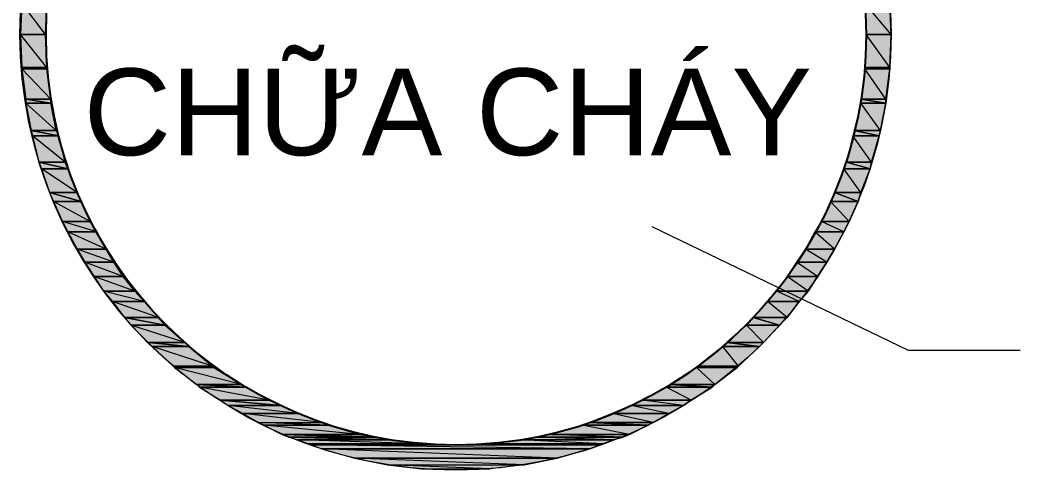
# Model space of a CAD drawing. Header units: millimetres. Extents: x 5117 to 246734, y -48177 to 129208.
# Drawn here: x 211860.8 to 211917.7, y 2471.5 to 2497.1 of the extents above; entities that cross this region are included whole.
import ezdxf

# ---------------------------------------------------------------- set-up
doc = ezdxf.new("R2010")
doc.units = ezdxf.units.MM
for name, color, linetype, lineweight in [('PCCC_241204-CHI TIET CAU TAO PCCC_dwg-1', 250, 'Continuous', 18), ('PDF_Geometry', 250, 'Continuous', 18), ('PDF_Geometry-1', 90, 'Continuous', 25), ('PDF_Solid Fills', 250, 'Continuous', 18), ('PDF_Text-1', 7, 'Continuous', 18)]:
    doc.layers.add(name, color=color, linetype=linetype, lineweight=lineweight)
doc.styles.add('Arial_8', font='arial_0.ttf', dxfattribs={"height": 4.929025})

# ---------------------------------------------------------------- blocks, each defined once
blk = doc.blocks.new('PCCC_241204-CHI TIET CAU TAO PCCC_dwg-1605646-PCCC-CHI TIẾT CÂU TẠO PCCC')
at = {"layer": 'PDF_Solid Fills'}
for points in [[(3111.986, 2496.319), (3110.639, 2498.115), (3110.564, 2496.319)], [(3111.986, 2496.319), (3110.639, 2498.115), (3112.061, 2498.115)], [(3160.112, 2496.319), (3158.615, 2498.115), (3158.69, 2496.319)], [(3160.112, 2496.319), (3158.615, 2498.115), (3160.037, 2498.115)], [(3112.061, 2494.448), (3110.564, 2496.319), (3110.639, 2494.448)], [(3112.061, 2494.448), (3110.564, 2496.319), (3111.986, 2496.319)], [(3160.037, 2494.448), (3158.69, 2496.319), (3158.615, 2494.448)], [(3160.037, 2494.448), (3158.69, 2496.319), (3160.112, 2496.319)], [(3112.061, 2494.373), (3110.639, 2494.448), (3110.639, 2494.373)], [(3112.061, 2494.373), (3110.639, 2494.448), (3112.061, 2494.448)], [(3112.286, 2492.651), (3110.639, 2494.373), (3110.863, 2492.651)], [(3112.286, 2492.651), (3110.639, 2494.373), (3112.061, 2494.373)], [(3159.813, 2492.651), (3158.615, 2494.373), (3158.39, 2492.651)], [(3160.037, 2494.373), (3158.615, 2494.448), (3158.615, 2494.373)], [(3160.037, 2494.373), (3158.615, 2494.448), (3160.037, 2494.448)], [(3159.813, 2492.651), (3158.615, 2494.373), (3160.037, 2494.373)], [(3112.286, 2492.427), (3110.863, 2492.651), (3110.863, 2492.427)], [(3112.286, 2492.427), (3110.863, 2492.651), (3112.286, 2492.651)], [(3112.585, 2490.855), (3110.863, 2492.427), (3111.163, 2490.855)], [(3112.585, 2490.855), (3110.863, 2492.427), (3112.286, 2492.427)], [(3159.513, 2490.855), (3158.39, 2492.427), (3158.016, 2490.855)], [(3159.813, 2492.427), (3158.39, 2492.651), (3158.39, 2492.427)], [(3159.813, 2492.427), (3158.39, 2492.651), (3159.813, 2492.651)], [(3159.513, 2490.855), (3158.39, 2492.427), (3159.813, 2492.427)], [(3112.735, 2490.556), (3111.163, 2490.855), (3111.238, 2490.556)], [(3112.735, 2490.556), (3111.163, 2490.855), (3112.585, 2490.855)], [(3113.109, 2489.059), (3111.238, 2490.556), (3111.612, 2489.059)], [(3113.109, 2489.059), (3111.238, 2490.556), (3112.735, 2490.556)], [(3158.989, 2489.059), (3157.941, 2490.556), (3157.567, 2489.059)], [(3159.438, 2490.556), (3158.016, 2490.855), (3157.941, 2490.556)], [(3158.989, 2489.059), (3157.941, 2490.556), (3159.438, 2490.556)], [(3159.438, 2490.556), (3158.016, 2490.855), (3159.513, 2490.855)], [(3113.259, 2488.684), (3111.612, 2489.059), (3111.762, 2488.684)], [(3113.259, 2488.684), (3111.612, 2489.059), (3113.109, 2489.059)], [(3158.914, 2488.684), (3157.567, 2489.059), (3157.417, 2488.684)], [(3158.914, 2488.684), (3157.567, 2489.059), (3158.989, 2489.059)], [(3113.782, 2487.337), (3111.762, 2488.684), (3112.211, 2487.337)], [(3113.782, 2487.337), (3111.762, 2488.684), (3113.259, 2488.684)], [(3158.39, 2487.337), (3157.417, 2488.684), (3156.894, 2487.337)], [(3158.39, 2487.337), (3157.417, 2488.684), (3158.914, 2488.684)], [(3114.007, 2486.813), (3112.211, 2487.337), (3112.435, 2486.813)], [(3114.007, 2486.813), (3112.211, 2487.337), (3113.782, 2487.337)], [(3158.241, 2486.813), (3156.894, 2487.337), (3156.669, 2486.813)], [(3158.241, 2486.813), (3156.894, 2487.337), (3158.39, 2487.337)], [(3114.531, 2485.691), (3112.435, 2486.813), (3112.959, 2485.691)], [(3114.531, 2485.691), (3112.435, 2486.813), (3114.007, 2486.813)], [(3157.717, 2485.691), (3156.669, 2486.813), (3156.145, 2485.691)], [(3157.717, 2485.691), (3156.669, 2486.813), (3158.241, 2486.813)], [(3114.905, 2485.092), (3112.959, 2485.691), (3113.259, 2485.092)], [(3114.905, 2485.092), (3112.959, 2485.691), (3114.531, 2485.691)], [(3157.417, 2485.092), (3156.145, 2485.691), (3155.771, 2485.092)], [(3157.417, 2485.092), (3156.145, 2485.691), (3157.717, 2485.691)], [(3115.429, 2484.119), (3113.259, 2485.092), (3113.782, 2484.119)], [(3115.429, 2484.119), (3113.259, 2485.092), (3114.905, 2485.092)], [(3156.894, 2484.119), (3155.771, 2485.092), (3155.247, 2484.119)], [(3156.894, 2484.119), (3155.771, 2485.092), (3157.417, 2485.092)], [(3115.878, 2483.37), (3113.782, 2484.119), (3114.232, 2483.37)], [(3115.878, 2483.37), (3113.782, 2484.119), (3115.429, 2484.119)], [(3156.444, 2483.37), (3155.247, 2484.119), (3154.723, 2483.37)], [(3156.444, 2483.37), (3155.247, 2484.119), (3156.894, 2484.119)], [(3116.402, 2482.547), (3114.232, 2483.37), (3114.755, 2482.547)], [(3116.402, 2482.547), (3114.232, 2483.37), (3115.878, 2483.37)], [(3155.921, 2482.547), (3154.723, 2483.37), (3154.199, 2482.547)], [(3155.921, 2482.547), (3154.723, 2483.37), (3156.444, 2483.37)], [(3117.075, 2481.724), (3114.755, 2482.547), (3115.279, 2481.724)], [(3117.075, 2481.724), (3114.755, 2482.547), (3116.402, 2482.547)], [(3155.397, 2481.724), (3154.199, 2482.547), (3153.6, 2481.724)], [(3155.397, 2481.724), (3154.199, 2482.547), (3155.921, 2482.547)], [(3117.599, 2481.125), (3115.279, 2481.724), (3115.803, 2481.125)], [(3117.599, 2481.125), (3115.279, 2481.724), (3117.075, 2481.724)], [(3154.873, 2481.125), (3153.6, 2481.724), (3153.076, 2481.125)], [(3154.873, 2481.125), (3153.6, 2481.724), (3155.397, 2481.724)], [(3118.423, 2480.227), (3115.803, 2481.125), (3116.477, 2480.227)], [(3118.423, 2480.227), (3115.803, 2481.125), (3117.599, 2481.125)], [(3154.199, 2480.227), (3153.076, 2481.125), (3152.253, 2480.227)], [(3154.199, 2480.227), (3153.076, 2481.125), (3154.873, 2481.125)], [(3118.797, 2479.778), (3116.477, 2480.227), (3116.851, 2479.778)], [(3118.797, 2479.778), (3116.477, 2480.227), (3118.423, 2480.227)], [(3119.92, 2478.805), (3116.851, 2479.778), (3117.824, 2478.805)], [(3119.92, 2478.805), (3116.851, 2479.778), (3118.797, 2479.778)], [(3152.852, 2478.805), (3151.879, 2479.778), (3150.756, 2478.805)], [(3153.75, 2479.778), (3152.253, 2480.227), (3151.879, 2479.778)], [(3152.852, 2478.805), (3151.879, 2479.778), (3153.75, 2479.778)], [(3153.75, 2479.778), (3152.253, 2480.227), (3154.199, 2480.227)], [(3120.144, 2478.58), (3117.824, 2478.805), (3118.048, 2478.58)], [(3120.144, 2478.58), (3117.824, 2478.805), (3119.92, 2478.805)], [(3121.491, 2477.458), (3118.048, 2478.58), (3119.246, 2477.458)], [(3121.491, 2477.458), (3118.048, 2478.58), (3120.144, 2478.58)], [(3151.43, 2477.458), (3150.532, 2478.58), (3149.11, 2477.458)], [(3152.627, 2478.58), (3150.756, 2478.805), (3150.532, 2478.58)], [(3151.43, 2477.458), (3150.532, 2478.58), (3152.627, 2478.58)], [(3152.627, 2478.58), (3150.756, 2478.805), (3152.852, 2478.805)], [(3121.566, 2477.383), (3119.246, 2477.458), (3119.321, 2477.383)], [(3121.566, 2477.383), (3119.246, 2477.458), (3121.491, 2477.458)], [(3151.355, 2477.383), (3149.11, 2477.458), (3149.035, 2477.383)], [(3151.355, 2477.383), (3149.11, 2477.458), (3151.43, 2477.458)], [(3123.138, 2476.41), (3119.321, 2477.383), (3120.593, 2476.41)], [(3123.138, 2476.41), (3119.321, 2477.383), (3121.566, 2477.383)], [(3150.083, 2476.41), (3149.035, 2477.383), (3147.538, 2476.41)], [(3150.083, 2476.41), (3149.035, 2477.383), (3151.355, 2477.383)], [(3123.362, 2476.26), (3120.593, 2476.41), (3120.743, 2476.26)], [(3123.362, 2476.26), (3120.593, 2476.41), (3123.138, 2476.41)], [(3124.71, 2475.512), (3120.743, 2476.26), (3121.94, 2475.512)], [(3124.71, 2475.512), (3120.743, 2476.26), (3123.362, 2476.26)], [(3148.735, 2475.512), (3147.313, 2476.26), (3145.966, 2475.512)], [(3149.933, 2476.26), (3147.538, 2476.41), (3147.313, 2476.26)], [(3148.735, 2475.512), (3147.313, 2476.26), (3149.933, 2476.26)], [(3149.933, 2476.26), (3147.538, 2476.41), (3150.083, 2476.41)], [(3125.383, 2475.212), (3121.94, 2475.512), (3122.389, 2475.212)], [(3125.383, 2475.212), (3121.94, 2475.512), (3124.71, 2475.512)], [(3126.356, 2474.763), (3122.389, 2475.212), (3123.213, 2474.763)], [(3126.356, 2474.763), (3122.389, 2475.212), (3125.383, 2475.212)], [(3147.463, 2474.763), (3145.292, 2475.212), (3144.245, 2474.763)], [(3148.286, 2475.212), (3145.966, 2475.512), (3145.292, 2475.212)], [(3147.463, 2474.763), (3145.292, 2475.212), (3148.286, 2475.212)], [(3148.286, 2475.212), (3145.966, 2475.512), (3148.735, 2475.512)], [(3127.704, 2474.239), (3123.213, 2474.763), (3124.111, 2474.239)], [(3127.704, 2474.239), (3123.213, 2474.763), (3126.356, 2474.763)], [(3146.565, 2474.239), (3144.245, 2474.763), (3142.972, 2474.239)], [(3146.565, 2474.239), (3144.245, 2474.763), (3147.463, 2474.763)], [(3128.078, 2474.089), (3124.111, 2474.239), (3124.41, 2474.089)], [(3128.078, 2474.089), (3124.111, 2474.239), (3127.704, 2474.239)], [(3129.874, 2473.566), (3124.41, 2474.089), (3125.458, 2473.566)], [(3129.874, 2473.566), (3124.41, 2474.089), (3128.078, 2474.089)], [(3145.218, 2473.566), (3142.523, 2474.089), (3140.802, 2473.566)], [(3146.265, 2474.089), (3142.972, 2474.239), (3142.523, 2474.089)], [(3145.218, 2473.566), (3142.523, 2474.089), (3146.265, 2474.089)], [(3146.265, 2474.089), (3142.972, 2474.239), (3146.565, 2474.239)], [(3130.772, 2473.416), (3125.458, 2473.566), (3125.832, 2473.416)], [(3130.772, 2473.416), (3125.458, 2473.566), (3129.874, 2473.566)], [(3131.67, 2473.266), (3125.832, 2473.416), (3126.356, 2473.266)], [(3131.67, 2473.266), (3125.832, 2473.416), (3130.772, 2473.416)], [(3144.319, 2473.266), (3139.903, 2473.416), (3139.005, 2473.266)], [(3144.843, 2473.416), (3140.802, 2473.566), (3139.903, 2473.416)], [(3144.319, 2473.266), (3139.903, 2473.416), (3144.843, 2473.416)], [(3144.843, 2473.416), (3140.802, 2473.566), (3145.218, 2473.566)], [(3133.467, 2473.042), (3126.356, 2473.266), (3126.955, 2473.042)], [(3133.467, 2473.042), (3126.356, 2473.266), (3131.67, 2473.266)], [(3135.338, 2472.967), (3126.955, 2473.042), (3127.105, 2472.967)], [(3135.338, 2472.967), (3126.955, 2473.042), (3133.467, 2473.042)], [(3142.972, 2472.742), (3127.105, 2472.967), (3127.704, 2472.742)], [(3142.972, 2472.742), (3127.105, 2472.967), (3143.571, 2472.967)], [(3143.571, 2472.967), (3137.134, 2473.042), (3135.338, 2472.967)], [(3143.721, 2473.042), (3139.005, 2473.266), (3137.134, 2473.042)], [(3143.571, 2472.967), (3137.134, 2473.042), (3143.721, 2473.042)], [(3143.721, 2473.042), (3139.005, 2473.266), (3144.319, 2473.266)], [(3141.101, 2472.218), (3127.704, 2472.742), (3129.575, 2472.218)], [(3141.101, 2472.218), (3127.704, 2472.742), (3142.972, 2472.742)], [(3139.23, 2471.844), (3129.575, 2472.218), (3131.446, 2471.844)], [(3139.23, 2471.844), (3129.575, 2472.218), (3141.101, 2472.218)], [(3137.284, 2471.62), (3131.446, 2471.844), (3133.392, 2471.62)], [(3137.284, 2471.62), (3131.446, 2471.844), (3139.23, 2471.844)], [(3135.338, 2471.545), (3133.392, 2471.62), (3137.284, 2471.62)]]:
    blk.add_hatch(color=256, dxfattribs=at).paths.add_polyline_path(points)
at = {"layer": 'PDF_Geometry', "flags": 128}
for points in [[(3110.564, 2496.319), (3111.986, 2496.319), (3112.061, 2498.115), (3110.639, 2498.115)], [(3158.69, 2496.319), (3160.112, 2496.319), (3160.037, 2498.115), (3158.615, 2498.115)], [(3112.959, 2485.691), (3114.531, 2485.691), (3114.007, 2486.813), (3112.435, 2486.813)], [(3156.145, 2485.691), (3157.717, 2485.691), (3158.241, 2486.813), (3156.669, 2486.813)], [(3113.259, 2485.092), (3114.905, 2485.092), (3114.531, 2485.691), (3112.959, 2485.691)], [(3155.771, 2485.092), (3157.417, 2485.092), (3157.717, 2485.691), (3156.145, 2485.691)], [(3113.782, 2484.119), (3115.429, 2484.119), (3114.905, 2485.092), (3113.259, 2485.092)], [(3155.247, 2484.119), (3156.894, 2484.119), (3157.417, 2485.092), (3155.771, 2485.092)], [(3114.232, 2483.37), (3115.878, 2483.37), (3115.429, 2484.119), (3113.782, 2484.119)], [(3154.723, 2483.37), (3156.444, 2483.37), (3156.894, 2484.119), (3155.247, 2484.119)], [(3114.755, 2482.547), (3116.402, 2482.547), (3115.878, 2483.37), (3114.232, 2483.37)], [(3154.199, 2482.547), (3155.921, 2482.547), (3156.444, 2483.37), (3154.723, 2483.37)], [(3115.279, 2481.724), (3117.075, 2481.724), (3116.402, 2482.547), (3114.755, 2482.547)], [(3153.6, 2481.724), (3155.397, 2481.724), (3155.921, 2482.547), (3154.199, 2482.547)], [(3115.803, 2481.125), (3117.599, 2481.125), (3117.075, 2481.724), (3115.279, 2481.724)], [(3153.076, 2481.125), (3154.873, 2481.125), (3155.397, 2481.724), (3153.6, 2481.724)], [(3145.966, 2475.512), (3148.735, 2475.512), (3149.933, 2476.26), (3147.313, 2476.26)], [(3123.213, 2474.763), (3126.356, 2474.763), (3125.383, 2475.212), (3122.389, 2475.212)], [(3144.245, 2474.763), (3147.463, 2474.763), (3148.286, 2475.212), (3145.292, 2475.212)], [(3145.292, 2475.212), (3148.286, 2475.212), (3148.735, 2475.512), (3145.966, 2475.512)], [(3140.802, 2473.566), (3145.218, 2473.566), (3146.265, 2474.089), (3142.523, 2474.089)], [(3139.005, 2473.266), (3144.319, 2473.266), (3144.843, 2473.416), (3139.903, 2473.416)], [(3139.903, 2473.416), (3144.843, 2473.416), (3145.218, 2473.566), (3140.802, 2473.566)], [(3127.704, 2472.742), (3142.972, 2472.742), (3143.571, 2472.967), (3127.105, 2472.967)], [(3135.338, 2472.967), (3143.571, 2472.967), (3143.721, 2473.042), (3137.134, 2473.042)], [(3137.134, 2473.042), (3143.721, 2473.042), (3144.319, 2473.266), (3139.005, 2473.266)], [(3129.575, 2472.218), (3141.101, 2472.218), (3142.972, 2472.742), (3127.704, 2472.742)], [(3131.446, 2471.844), (3139.23, 2471.844), (3141.101, 2472.218), (3129.575, 2472.218), (3131.446, 2471.844), (3133.392, 2471.62), (3135.338, 2471.545), (3137.284, 2471.62), (3131.446, 2471.844), (3139.23, 2471.844), (3137.284, 2471.62)]]:
    blk.add_lwpolyline(points, close=True, dxfattribs=at)
for points in [[(3110.639, 2494.448), (3112.061, 2494.448), (3111.986, 2496.319), (3110.564, 2496.319), (3110.639, 2494.448), (3112.061, 2494.373), (3112.061, 2494.448), (3110.639, 2494.448), (3110.639, 2494.373)], [(3158.615, 2494.448), (3160.037, 2494.448), (3160.112, 2496.319), (3158.69, 2496.319), (3158.615, 2494.448), (3160.037, 2494.373), (3160.037, 2494.448), (3158.615, 2494.448), (3158.615, 2494.373)], [(3110.863, 2492.651), (3112.286, 2492.651), (3112.061, 2494.373), (3110.639, 2494.373), (3110.863, 2492.651), (3112.286, 2492.427), (3112.286, 2492.651), (3110.863, 2492.651), (3110.863, 2492.427)], [(3158.39, 2492.651), (3159.813, 2492.651), (3160.037, 2494.373), (3158.615, 2494.373), (3158.39, 2492.651), (3159.813, 2492.427), (3159.813, 2492.651), (3158.39, 2492.651), (3158.39, 2492.427)], [(3111.163, 2490.855), (3112.585, 2490.855), (3112.286, 2492.427), (3110.863, 2492.427), (3111.163, 2490.855), (3112.735, 2490.556), (3112.585, 2490.855), (3111.163, 2490.855), (3111.238, 2490.556)], [(3158.016, 2490.855), (3159.513, 2490.855), (3159.813, 2492.427), (3158.39, 2492.427), (3158.016, 2490.855), (3159.438, 2490.556), (3159.513, 2490.855), (3158.016, 2490.855), (3157.941, 2490.556)], [(3111.612, 2489.059), (3113.109, 2489.059), (3112.735, 2490.556), (3111.238, 2490.556), (3111.612, 2489.059), (3113.259, 2488.684), (3113.109, 2489.059), (3111.612, 2489.059), (3111.762, 2488.684)], [(3157.567, 2489.059), (3158.989, 2489.059), (3159.438, 2490.556), (3157.941, 2490.556), (3157.567, 2489.059), (3158.914, 2488.684), (3158.989, 2489.059), (3157.567, 2489.059), (3157.417, 2488.684)], [(3112.211, 2487.337), (3113.782, 2487.337), (3113.259, 2488.684), (3111.762, 2488.684), (3112.211, 2487.337), (3114.007, 2486.813), (3113.782, 2487.337), (3112.211, 2487.337), (3112.435, 2486.813)], [(3156.894, 2487.337), (3158.39, 2487.337), (3158.914, 2488.684), (3157.417, 2488.684), (3156.894, 2487.337), (3158.241, 2486.813), (3158.39, 2487.337), (3156.894, 2487.337), (3156.669, 2486.813)], [(3146.49, 2485.391), (3161.085, 2478.356), (3167.447, 2478.356)], [(3116.477, 2480.227), (3118.423, 2480.227), (3117.599, 2481.125), (3115.803, 2481.125), (3116.477, 2480.227), (3118.797, 2479.778), (3118.423, 2480.227), (3116.477, 2480.227), (3116.851, 2479.778)], [(3152.253, 2480.227), (3154.199, 2480.227), (3154.873, 2481.125), (3153.076, 2481.125), (3152.253, 2480.227), (3153.75, 2479.778), (3154.199, 2480.227), (3152.253, 2480.227), (3151.879, 2479.778)], [(3117.824, 2478.805), (3119.92, 2478.805), (3118.797, 2479.778), (3116.851, 2479.778), (3117.824, 2478.805), (3120.144, 2478.58), (3119.92, 2478.805), (3117.824, 2478.805), (3118.048, 2478.58)], [(3150.756, 2478.805), (3152.852, 2478.805), (3153.75, 2479.778), (3151.879, 2479.778), (3150.756, 2478.805), (3152.627, 2478.58), (3152.852, 2478.805), (3150.756, 2478.805), (3150.532, 2478.58)], [(3119.246, 2477.458), (3121.491, 2477.458), (3120.144, 2478.58), (3118.048, 2478.58), (3119.246, 2477.458), (3121.566, 2477.383), (3121.491, 2477.458), (3119.246, 2477.458), (3119.321, 2477.383)], [(3149.11, 2477.458), (3151.43, 2477.458), (3152.627, 2478.58), (3150.532, 2478.58), (3149.11, 2477.458), (3151.355, 2477.383), (3151.43, 2477.458), (3149.11, 2477.458), (3149.035, 2477.383)], [(3120.593, 2476.41), (3123.138, 2476.41), (3121.566, 2477.383), (3119.321, 2477.383), (3120.593, 2476.41), (3123.362, 2476.26), (3123.138, 2476.41), (3120.593, 2476.41), (3120.743, 2476.26)], [(3147.538, 2476.41), (3150.083, 2476.41), (3151.355, 2477.383), (3149.035, 2477.383), (3147.538, 2476.41), (3149.933, 2476.26), (3150.083, 2476.41), (3147.538, 2476.41), (3147.313, 2476.26)], [(3121.94, 2475.512), (3124.71, 2475.512), (3123.362, 2476.26), (3120.743, 2476.26), (3121.94, 2475.512), (3125.383, 2475.212), (3124.71, 2475.512), (3121.94, 2475.512), (3122.389, 2475.212)], [(3124.41, 2474.089), (3124.111, 2474.239), (3127.704, 2474.239), (3128.078, 2474.089), (3124.111, 2474.239), (3127.704, 2474.239), (3126.356, 2474.763), (3123.213, 2474.763), (3124.111, 2474.239)], [(3142.972, 2474.239), (3146.565, 2474.239), (3147.463, 2474.763), (3144.245, 2474.763), (3142.972, 2474.239), (3146.265, 2474.089), (3146.565, 2474.239), (3142.972, 2474.239), (3142.523, 2474.089)], [(3125.458, 2473.566), (3129.874, 2473.566), (3128.078, 2474.089), (3124.41, 2474.089), (3125.458, 2473.566), (3130.772, 2473.416), (3129.874, 2473.566), (3125.458, 2473.566), (3125.832, 2473.416), (3131.67, 2473.266), (3130.772, 2473.416), (3125.832, 2473.416), (3126.356, 2473.266)], [(3126.955, 2473.042), (3133.467, 2473.042), (3131.67, 2473.266), (3126.356, 2473.266), (3126.955, 2473.042), (3135.338, 2472.967), (3133.467, 2473.042), (3126.955, 2473.042), (3127.105, 2472.967)]]:
    blk.add_lwpolyline(points, dxfattribs=at)
at = {"layer": 'PDF_Geometry'}
blk.add_circle((3135.323, 2496.335), 24.789, dxfattribs=at)
at = {"layer": 'PDF_Geometry-1'}
blk.add_circle((3135.354, 2496.297), 23.336, dxfattribs=at)
at = {"layer": 'PDF_Solid Fills'}
for p, q in [((3110.639, 2498.115), (3110.564, 2496.319)), ((3111.986, 2496.319), (3110.639, 2498.115)), ((3111.986, 2496.319), (3110.639, 2498.115)), ((3112.061, 2498.115), (3111.986, 2496.319)), ((3160.112, 2496.319), (3158.615, 2498.115)), ((3158.615, 2498.115), (3158.69, 2496.319)), ((3160.112, 2496.319), (3158.615, 2498.115)), ((3160.037, 2498.115), (3160.112, 2496.319)), ((3110.564, 2496.319), (3111.986, 2496.319)), ((3112.061, 2494.448), (3110.564, 2496.319)), ((3110.564, 2496.319), (3110.639, 2494.448)), ((3112.061, 2494.448), (3110.564, 2496.319)), ((3110.564, 2496.319), (3111.986, 2496.319)), ((3111.986, 2496.319), (3112.061, 2494.448)), ((3158.69, 2496.319), (3158.615, 2494.448)), ((3158.69, 2496.319), (3160.112, 2496.319)), ((3160.037, 2494.448), (3158.69, 2496.319)), ((3160.037, 2494.448), (3158.69, 2496.319)), ((3158.69, 2496.319), (3160.112, 2496.319)), ((3160.112, 2496.319), (3160.037, 2494.448)), ((3110.639, 2494.448), (3112.061, 2494.448)), ((3112.061, 2494.373), (3110.639, 2494.448)), ((3110.639, 2494.448), (3110.639, 2494.373)), ((3112.061, 2494.373), (3110.639, 2494.448)), ((3110.639, 2494.448), (3112.061, 2494.448)), ((3110.639, 2494.373), (3112.061, 2494.373)), ((3112.286, 2492.651), (3110.639, 2494.373)), ((3110.639, 2494.373), (3110.863, 2492.651)), ((3112.286, 2492.651), (3110.639, 2494.373)), ((3110.639, 2494.373), (3112.061, 2494.373)), ((3112.061, 2494.448), (3112.061, 2494.373)), ((3112.061, 2494.373), (3112.286, 2492.651)), ((3158.615, 2494.373), (3158.39, 2492.651)), ((3158.615, 2494.448), (3160.037, 2494.448)), ((3160.037, 2494.373), (3158.615, 2494.448)), ((3158.615, 2494.448), (3158.615, 2494.373)), ((3160.037, 2494.373), (3158.615, 2494.448)), ((3158.615, 2494.448), (3160.037, 2494.448)), ((3158.615, 2494.373), (3160.037, 2494.373)), ((3159.813, 2492.651), (3158.615, 2494.373)), ((3159.813, 2492.651), (3158.615, 2494.373)), ((3158.615, 2494.373), (3160.037, 2494.373)), ((3160.037, 2494.373), (3159.813, 2492.651)), ((3160.037, 2494.448), (3160.037, 2494.373)), ((3110.863, 2492.651), (3112.286, 2492.651)), ((3112.286, 2492.427), (3110.863, 2492.651)), ((3110.863, 2492.651), (3110.863, 2492.427)), ((3112.286, 2492.427), (3110.863, 2492.651)), ((3110.863, 2492.651), (3112.286, 2492.651)), ((3110.863, 2492.427), (3112.286, 2492.427)), ((3112.585, 2490.855), (3110.863, 2492.427)), ((3110.863, 2492.427), (3111.163, 2490.855)), ((3112.585, 2490.855), (3110.863, 2492.427)), ((3110.863, 2492.427), (3112.286, 2492.427)), ((3112.286, 2492.651), (3112.286, 2492.427)), ((3112.286, 2492.427), (3112.585, 2490.855)), ((3158.39, 2492.427), (3158.016, 2490.855)), ((3158.39, 2492.651), (3159.813, 2492.651)), ((3159.813, 2492.427), (3158.39, 2492.651)), ((3158.39, 2492.651), (3158.39, 2492.427)), ((3159.813, 2492.427), (3158.39, 2492.651)), ((3158.39, 2492.651), (3159.813, 2492.651)), ((3158.39, 2492.427), (3159.813, 2492.427)), ((3159.513, 2490.855), (3158.39, 2492.427)), ((3159.513, 2490.855), (3158.39, 2492.427)), ((3158.39, 2492.427), (3159.813, 2492.427)), ((3159.813, 2492.427), (3159.513, 2490.855)), ((3159.813, 2492.651), (3159.813, 2492.427)), ((3111.163, 2490.855), (3112.585, 2490.855)), ((3112.735, 2490.556), (3111.163, 2490.855)), ((3111.163, 2490.855), (3111.238, 2490.556)), ((3112.735, 2490.556), (3111.163, 2490.855)), ((3111.163, 2490.855), (3112.585, 2490.855)), ((3111.238, 2490.556), (3112.735, 2490.556)), ((3113.109, 2489.059), (3111.238, 2490.556)), ((3111.238, 2490.556), (3111.612, 2489.059)), ((3113.109, 2489.059), (3111.238, 2490.556)), ((3111.238, 2490.556), (3112.735, 2490.556)), ((3112.585, 2490.855), (3112.735, 2490.556)), ((3112.735, 2490.556), (3113.109, 2489.059)), ((3157.941, 2490.556), (3157.567, 2489.059)), ((3158.016, 2490.855), (3157.941, 2490.556)), ((3157.941, 2490.556), (3159.438, 2490.556)), ((3158.989, 2489.059), (3157.941, 2490.556)), ((3158.989, 2489.059), (3157.941, 2490.556)), ((3157.941, 2490.556), (3159.438, 2490.556)), ((3158.016, 2490.855), (3159.513, 2490.855)), ((3159.438, 2490.556), (3158.016, 2490.855)), ((3159.438, 2490.556), (3158.016, 2490.855)), ((3158.016, 2490.855), (3159.513, 2490.855)), ((3159.438, 2490.556), (3158.989, 2489.059)), ((3159.513, 2490.855), (3159.438, 2490.556)), ((3111.612, 2489.059), (3113.109, 2489.059)), ((3113.259, 2488.684), (3111.612, 2489.059)), ((3111.612, 2489.059), (3111.762, 2488.684)), ((3113.259, 2488.684), (3111.612, 2489.059)), ((3111.612, 2489.059), (3113.109, 2489.059)), ((3113.109, 2489.059), (3113.259, 2488.684)), ((3157.567, 2489.059), (3157.417, 2488.684)), ((3157.567, 2489.059), (3158.989, 2489.059)), ((3158.914, 2488.684), (3157.567, 2489.059)), ((3158.914, 2488.684), (3157.567, 2489.059)), ((3157.567, 2489.059), (3158.989, 2489.059)), ((3158.989, 2489.059), (3158.914, 2488.684)), ((3111.762, 2488.684), (3113.259, 2488.684)), ((3113.782, 2487.337), (3111.762, 2488.684)), ((3111.762, 2488.684), (3112.211, 2487.337)), ((3113.782, 2487.337), (3111.762, 2488.684)), ((3111.762, 2488.684), (3113.259, 2488.684)), ((3113.259, 2488.684), (3113.782, 2487.337)), ((3157.417, 2488.684), (3156.894, 2487.337)), ((3157.417, 2488.684), (3158.914, 2488.684)), ((3158.39, 2487.337), (3157.417, 2488.684)), ((3158.39, 2487.337), (3157.417, 2488.684)), ((3157.417, 2488.684), (3158.914, 2488.684)), ((3158.914, 2488.684), (3158.39, 2487.337)), ((3112.211, 2487.337), (3113.782, 2487.337)), ((3114.007, 2486.813), (3112.211, 2487.337)), ((3112.211, 2487.337), (3112.435, 2486.813)), ((3114.007, 2486.813), (3112.211, 2487.337)), ((3112.211, 2487.337), (3113.782, 2487.337)), ((3113.782, 2487.337), (3114.007, 2486.813)), ((3156.894, 2487.337), (3156.669, 2486.813)), ((3156.894, 2487.337), (3158.39, 2487.337)), ((3158.241, 2486.813), (3156.894, 2487.337)), ((3158.241, 2486.813), (3156.894, 2487.337)), ((3156.894, 2487.337), (3158.39, 2487.337)), ((3158.39, 2487.337), (3158.241, 2486.813)), ((3112.435, 2486.813), (3114.007, 2486.813)), ((3114.531, 2485.691), (3112.435, 2486.813)), ((3112.435, 2486.813), (3112.959, 2485.691)), ((3114.531, 2485.691), (3112.435, 2486.813)), ((3112.435, 2486.813), (3114.007, 2486.813)), ((3114.007, 2486.813), (3114.531, 2485.691)), ((3156.669, 2486.813), (3156.145, 2485.691)), ((3156.669, 2486.813), (3158.241, 2486.813)), ((3157.717, 2485.691), (3156.669, 2486.813)), ((3157.717, 2485.691), (3156.669, 2486.813)), ((3156.669, 2486.813), (3158.241, 2486.813)), ((3158.241, 2486.813), (3157.717, 2485.691)), ((3112.959, 2485.691), (3114.531, 2485.691)), ((3114.905, 2485.092), (3112.959, 2485.691)), ((3112.959, 2485.691), (3113.259, 2485.092)), ((3114.905, 2485.092), (3112.959, 2485.691)), ((3112.959, 2485.691), (3114.531, 2485.691)), ((3114.531, 2485.691), (3114.905, 2485.092)), ((3156.145, 2485.691), (3155.771, 2485.092)), ((3156.145, 2485.691), (3157.717, 2485.691)), ((3157.417, 2485.092), (3156.145, 2485.691)), ((3157.417, 2485.092), (3156.145, 2485.691)), ((3156.145, 2485.691), (3157.717, 2485.691)), ((3157.717, 2485.691), (3157.417, 2485.092)), ((3113.259, 2485.092), (3114.905, 2485.092)), ((3115.429, 2484.119), (3113.259, 2485.092)), ((3113.259, 2485.092), (3113.782, 2484.119)), ((3115.429, 2484.119), (3113.259, 2485.092)), ((3113.259, 2485.092), (3114.905, 2485.092)), ((3114.905, 2485.092), (3115.429, 2484.119)), ((3155.771, 2485.092), (3155.247, 2484.119)), ((3155.771, 2485.092), (3157.417, 2485.092)), ((3156.894, 2484.119), (3155.771, 2485.092)), ((3156.894, 2484.119), (3155.771, 2485.092)), ((3155.771, 2485.092), (3157.417, 2485.092)), ((3157.417, 2485.092), (3156.894, 2484.119)), ((3113.782, 2484.119), (3115.429, 2484.119)), ((3115.878, 2483.37), (3113.782, 2484.119)), ((3113.782, 2484.119), (3114.232, 2483.37)), ((3115.878, 2483.37), (3113.782, 2484.119)), ((3113.782, 2484.119), (3115.429, 2484.119)), ((3115.429, 2484.119), (3115.878, 2483.37)), ((3155.247, 2484.119), (3154.723, 2483.37)), ((3155.247, 2484.119), (3156.894, 2484.119)), ((3156.444, 2483.37), (3155.247, 2484.119)), ((3156.444, 2483.37), (3155.247, 2484.119)), ((3155.247, 2484.119), (3156.894, 2484.119)), ((3156.894, 2484.119), (3156.444, 2483.37)), ((3114.232, 2483.37), (3115.878, 2483.37)), ((3116.402, 2482.547), (3114.232, 2483.37)), ((3114.232, 2483.37), (3114.755, 2482.547)), ((3116.402, 2482.547), (3114.232, 2483.37)), ((3114.232, 2483.37), (3115.878, 2483.37)), ((3115.878, 2483.37), (3116.402, 2482.547)), ((3154.723, 2483.37), (3154.199, 2482.547)), ((3154.723, 2483.37), (3156.444, 2483.37)), ((3155.921, 2482.547), (3154.723, 2483.37)), ((3155.921, 2482.547), (3154.723, 2483.37)), ((3154.723, 2483.37), (3156.444, 2483.37)), ((3156.444, 2483.37), (3155.921, 2482.547)), ((3114.755, 2482.547), (3116.402, 2482.547)), ((3117.075, 2481.724), (3114.755, 2482.547)), ((3114.755, 2482.547), (3115.279, 2481.724)), ((3117.075, 2481.724), (3114.755, 2482.547)), ((3114.755, 2482.547), (3116.402, 2482.547)), ((3116.402, 2482.547), (3117.075, 2481.724)), ((3154.199, 2482.547), (3153.6, 2481.724)), ((3154.199, 2482.547), (3155.921, 2482.547)), ((3155.397, 2481.724), (3154.199, 2482.547)), ((3155.397, 2481.724), (3154.199, 2482.547)), ((3154.199, 2482.547), (3155.921, 2482.547)), ((3155.921, 2482.547), (3155.397, 2481.724)), ((3115.279, 2481.724), (3117.075, 2481.724)), ((3117.599, 2481.125), (3115.279, 2481.724)), ((3115.279, 2481.724), (3115.803, 2481.125)), ((3117.599, 2481.125), (3115.279, 2481.724)), ((3115.279, 2481.724), (3117.075, 2481.724)), ((3117.075, 2481.724), (3117.599, 2481.125)), ((3153.6, 2481.724), (3153.076, 2481.125)), ((3153.6, 2481.724), (3155.397, 2481.724)), ((3154.873, 2481.125), (3153.6, 2481.724)), ((3154.873, 2481.125), (3153.6, 2481.724)), ((3153.6, 2481.724), (3155.397, 2481.724)), ((3155.397, 2481.724), (3154.873, 2481.125)), ((3115.803, 2481.125), (3117.599, 2481.125)), ((3118.423, 2480.227), (3115.803, 2481.125)), ((3115.803, 2481.125), (3116.477, 2480.227)), ((3118.423, 2480.227), (3115.803, 2481.125)), ((3115.803, 2481.125), (3117.599, 2481.125)), ((3117.599, 2481.125), (3118.423, 2480.227)), ((3153.076, 2481.125), (3152.253, 2480.227)), ((3153.076, 2481.125), (3154.873, 2481.125)), ((3154.199, 2480.227), (3153.076, 2481.125)), ((3154.199, 2480.227), (3153.076, 2481.125)), ((3153.076, 2481.125), (3154.873, 2481.125)), ((3154.873, 2481.125), (3154.199, 2480.227)), ((3116.477, 2480.227), (3118.423, 2480.227)), ((3118.797, 2479.778), (3116.477, 2480.227)), ((3116.477, 2480.227), (3116.851, 2479.778)), ((3118.797, 2479.778), (3116.477, 2480.227)), ((3116.477, 2480.227), (3118.423, 2480.227)), ((3116.851, 2479.778), (3118.797, 2479.778)), ((3119.92, 2478.805), (3116.851, 2479.778)), ((3116.851, 2479.778), (3117.824, 2478.805)), ((3119.92, 2478.805), (3116.851, 2479.778)), ((3116.851, 2479.778), (3118.797, 2479.778)), ((3118.423, 2480.227), (3118.797, 2479.778)), ((3118.797, 2479.778), (3119.92, 2478.805)), ((3151.879, 2479.778), (3150.756, 2478.805)), ((3152.253, 2480.227), (3151.879, 2479.778)), ((3151.879, 2479.778), (3153.75, 2479.778)), ((3152.852, 2478.805), (3151.879, 2479.778)), ((3152.852, 2478.805), (3151.879, 2479.778)), ((3151.879, 2479.778), (3153.75, 2479.778)), ((3152.253, 2480.227), (3154.199, 2480.227)), ((3153.75, 2479.778), (3152.253, 2480.227)), ((3153.75, 2479.778), (3152.253, 2480.227)), ((3152.253, 2480.227), (3154.199, 2480.227)), ((3153.75, 2479.778), (3152.852, 2478.805)), ((3154.199, 2480.227), (3153.75, 2479.778)), ((3117.824, 2478.805), (3119.92, 2478.805)), ((3120.144, 2478.58), (3117.824, 2478.805)), ((3117.824, 2478.805), (3118.048, 2478.58)), ((3120.144, 2478.58), (3117.824, 2478.805)), ((3117.824, 2478.805), (3119.92, 2478.805)), ((3118.048, 2478.58), (3120.144, 2478.58)), ((3121.491, 2477.458), (3118.048, 2478.58)), ((3118.048, 2478.58), (3119.246, 2477.458)), ((3121.491, 2477.458), (3118.048, 2478.58)), ((3118.048, 2478.58), (3120.144, 2478.58)), ((3119.92, 2478.805), (3120.144, 2478.58)), ((3120.144, 2478.58), (3121.491, 2477.458)), ((3150.532, 2478.58), (3149.11, 2477.458)), ((3150.756, 2478.805), (3150.532, 2478.58)), ((3150.532, 2478.58), (3152.627, 2478.58)), ((3151.43, 2477.458), (3150.532, 2478.58)), ((3151.43, 2477.458), (3150.532, 2478.58)), ((3150.532, 2478.58), (3152.627, 2478.58)), ((3150.756, 2478.805), (3152.852, 2478.805)), ((3152.627, 2478.58), (3150.756, 2478.805)), ((3152.627, 2478.58), (3150.756, 2478.805)), ((3150.756, 2478.805), (3152.852, 2478.805)), ((3152.627, 2478.58), (3151.43, 2477.458)), ((3152.852, 2478.805), (3152.627, 2478.58)), ((3119.246, 2477.458), (3121.491, 2477.458)), ((3121.566, 2477.383), (3119.246, 2477.458)), ((3119.246, 2477.458), (3119.321, 2477.383)), ((3121.566, 2477.383), (3119.246, 2477.458)), ((3119.246, 2477.458), (3121.491, 2477.458)), ((3121.491, 2477.458), (3121.566, 2477.383)), ((3149.11, 2477.458), (3149.035, 2477.383)), ((3149.11, 2477.458), (3151.43, 2477.458)), ((3151.355, 2477.383), (3149.11, 2477.458)), ((3151.355, 2477.383), (3149.11, 2477.458)), ((3149.11, 2477.458), (3151.43, 2477.458)), ((3151.43, 2477.458), (3151.355, 2477.383)), ((3119.321, 2477.383), (3121.566, 2477.383)), ((3123.138, 2476.41), (3119.321, 2477.383)), ((3119.321, 2477.383), (3120.593, 2476.41)), ((3123.138, 2476.41), (3119.321, 2477.383)), ((3119.321, 2477.383), (3121.566, 2477.383)), ((3121.566, 2477.383), (3123.138, 2476.41)), ((3149.035, 2477.383), (3147.538, 2476.41)), ((3149.035, 2477.383), (3151.355, 2477.383)), ((3150.083, 2476.41), (3149.035, 2477.383)), ((3150.083, 2476.41), (3149.035, 2477.383)), ((3149.035, 2477.383), (3151.355, 2477.383)), ((3151.355, 2477.383), (3150.083, 2476.41)), ((3120.593, 2476.41), (3123.138, 2476.41)), ((3123.362, 2476.26), (3120.593, 2476.41)), ((3120.593, 2476.41), (3120.743, 2476.26)), ((3123.362, 2476.26), (3120.593, 2476.41)), ((3120.593, 2476.41), (3123.138, 2476.41)), ((3120.743, 2476.26), (3123.362, 2476.26)), ((3124.71, 2475.512), (3120.743, 2476.26)), ((3120.743, 2476.26), (3121.94, 2475.512)), ((3124.71, 2475.512), (3120.743, 2476.26)), ((3120.743, 2476.26), (3123.362, 2476.26)), ((3123.138, 2476.41), (3123.362, 2476.26)), ((3123.362, 2476.26), (3124.71, 2475.512)), ((3147.313, 2476.26), (3145.966, 2475.512)), ((3147.538, 2476.41), (3147.313, 2476.26)), ((3147.313, 2476.26), (3149.933, 2476.26)), ((3148.735, 2475.512), (3147.313, 2476.26)), ((3148.735, 2475.512), (3147.313, 2476.26)), ((3147.313, 2476.26), (3149.933, 2476.26)), ((3147.538, 2476.41), (3150.083, 2476.41)), ((3149.933, 2476.26), (3147.538, 2476.41)), ((3149.933, 2476.26), (3147.538, 2476.41)), ((3147.538, 2476.41), (3150.083, 2476.41)), ((3149.933, 2476.26), (3148.735, 2475.512)), ((3150.083, 2476.41), (3149.933, 2476.26)), ((3121.94, 2475.512), (3124.71, 2475.512)), ((3125.383, 2475.212), (3121.94, 2475.512)), ((3121.94, 2475.512), (3122.389, 2475.212)), ((3125.383, 2475.212), (3121.94, 2475.512)), ((3121.94, 2475.512), (3124.71, 2475.512)), ((3122.389, 2475.212), (3125.383, 2475.212)), ((3126.356, 2474.763), (3122.389, 2475.212)), ((3122.389, 2475.212), (3123.213, 2474.763)), ((3126.356, 2474.763), (3122.389, 2475.212)), ((3122.389, 2475.212), (3125.383, 2475.212)), ((3124.71, 2475.512), (3125.383, 2475.212)), ((3125.383, 2475.212), (3126.356, 2474.763)), ((3145.292, 2475.212), (3144.245, 2474.763)), ((3145.966, 2475.512), (3145.292, 2475.212)), ((3145.292, 2475.212), (3148.286, 2475.212)), ((3147.463, 2474.763), (3145.292, 2475.212)), ((3147.463, 2474.763), (3145.292, 2475.212)), ((3145.292, 2475.212), (3148.286, 2475.212)), ((3145.966, 2475.512), (3148.735, 2475.512)), ((3148.286, 2475.212), (3145.966, 2475.512)), ((3148.286, 2475.212), (3145.966, 2475.512)), ((3145.966, 2475.512), (3148.735, 2475.512)), ((3148.286, 2475.212), (3147.463, 2474.763)), ((3148.735, 2475.512), (3148.286, 2475.212)), ((3123.213, 2474.763), (3126.356, 2474.763)), ((3127.704, 2474.239), (3123.213, 2474.763)), ((3123.213, 2474.763), (3124.111, 2474.239)), ((3127.704, 2474.239), (3123.213, 2474.763)), ((3123.213, 2474.763), (3126.356, 2474.763)), ((3126.356, 2474.763), (3127.704, 2474.239)), ((3144.245, 2474.763), (3142.972, 2474.239)), ((3144.245, 2474.763), (3147.463, 2474.763)), ((3146.565, 2474.239), (3144.245, 2474.763)), ((3146.565, 2474.239), (3144.245, 2474.763)), ((3144.245, 2474.763), (3147.463, 2474.763)), ((3147.463, 2474.763), (3146.565, 2474.239)), ((3124.111, 2474.239), (3127.704, 2474.239)), ((3128.078, 2474.089), (3124.111, 2474.239)), ((3124.111, 2474.239), (3124.41, 2474.089)), ((3128.078, 2474.089), (3124.111, 2474.239)), ((3124.111, 2474.239), (3127.704, 2474.239)), ((3124.41, 2474.089), (3128.078, 2474.089)), ((3129.874, 2473.566), (3124.41, 2474.089)), ((3124.41, 2474.089), (3125.458, 2473.566)), ((3129.874, 2473.566), (3124.41, 2474.089)), ((3124.41, 2474.089), (3128.078, 2474.089)), ((3127.704, 2474.239), (3128.078, 2474.089)), ((3128.078, 2474.089), (3129.874, 2473.566)), ((3142.523, 2474.089), (3140.802, 2473.566)), ((3142.972, 2474.239), (3142.523, 2474.089)), ((3142.523, 2474.089), (3146.265, 2474.089)), ((3145.218, 2473.566), (3142.523, 2474.089)), ((3145.218, 2473.566), (3142.523, 2474.089)), ((3142.523, 2474.089), (3146.265, 2474.089)), ((3142.972, 2474.239), (3146.565, 2474.239)), ((3146.265, 2474.089), (3142.972, 2474.239)), ((3146.265, 2474.089), (3142.972, 2474.239)), ((3142.972, 2474.239), (3146.565, 2474.239)), ((3146.265, 2474.089), (3145.218, 2473.566)), ((3146.565, 2474.239), (3146.265, 2474.089)), ((3125.458, 2473.566), (3129.874, 2473.566)), ((3130.772, 2473.416), (3125.458, 2473.566)), ((3125.458, 2473.566), (3125.832, 2473.416)), ((3130.772, 2473.416), (3125.458, 2473.566)), ((3125.458, 2473.566), (3129.874, 2473.566)), ((3125.832, 2473.416), (3130.772, 2473.416)), ((3131.67, 2473.266), (3125.832, 2473.416)), ((3125.832, 2473.416), (3126.356, 2473.266)), ((3131.67, 2473.266), (3125.832, 2473.416)), ((3125.832, 2473.416), (3130.772, 2473.416)), ((3129.874, 2473.566), (3130.772, 2473.416)), ((3130.772, 2473.416), (3131.67, 2473.266)), ((3139.903, 2473.416), (3139.005, 2473.266)), ((3140.802, 2473.566), (3139.903, 2473.416)), ((3139.903, 2473.416), (3144.843, 2473.416)), ((3144.319, 2473.266), (3139.903, 2473.416)), ((3144.319, 2473.266), (3139.903, 2473.416)), ((3139.903, 2473.416), (3144.843, 2473.416)), ((3140.802, 2473.566), (3145.218, 2473.566)), ((3144.843, 2473.416), (3140.802, 2473.566)), ((3144.843, 2473.416), (3140.802, 2473.566)), ((3140.802, 2473.566), (3145.218, 2473.566)), ((3144.843, 2473.416), (3144.319, 2473.266)), ((3145.218, 2473.566), (3144.843, 2473.416)), ((3126.356, 2473.266), (3131.67, 2473.266)), ((3133.467, 2473.042), (3126.356, 2473.266)), ((3126.356, 2473.266), (3126.955, 2473.042)), ((3133.467, 2473.042), (3126.356, 2473.266)), ((3126.356, 2473.266), (3131.67, 2473.266)), ((3126.955, 2473.042), (3133.467, 2473.042)), ((3135.338, 2472.967), (3126.955, 2473.042)), ((3126.955, 2473.042), (3127.105, 2472.967)), ((3135.338, 2472.967), (3126.955, 2473.042)), ((3126.955, 2473.042), (3133.467, 2473.042)), ((3127.105, 2472.967), (3135.338, 2472.967)), ((3142.972, 2472.742), (3127.105, 2472.967)), ((3127.105, 2472.967), (3127.704, 2472.742)), ((3142.972, 2472.742), (3127.105, 2472.967)), ((3127.105, 2472.967), (3143.571, 2472.967)), ((3131.67, 2473.266), (3133.467, 2473.042)), ((3133.467, 2473.042), (3135.338, 2472.967)), ((3137.134, 2473.042), (3135.338, 2472.967)), ((3135.338, 2472.967), (3143.571, 2472.967)), ((3139.005, 2473.266), (3137.134, 2473.042)), ((3137.134, 2473.042), (3143.721, 2473.042)), ((3143.571, 2472.967), (3137.134, 2473.042)), ((3143.571, 2472.967), (3137.134, 2473.042)), ((3137.134, 2473.042), (3143.721, 2473.042)), ((3139.005, 2473.266), (3144.319, 2473.266)), ((3143.721, 2473.042), (3139.005, 2473.266)), ((3143.721, 2473.042), (3139.005, 2473.266)), ((3139.005, 2473.266), (3144.319, 2473.266)), ((3143.571, 2472.967), (3142.972, 2472.742)), ((3143.721, 2473.042), (3143.571, 2472.967)), ((3144.319, 2473.266), (3143.721, 2473.042)), ((3127.704, 2472.742), (3142.972, 2472.742)), ((3141.101, 2472.218), (3127.704, 2472.742)), ((3127.704, 2472.742), (3129.575, 2472.218)), ((3141.101, 2472.218), (3127.704, 2472.742)), ((3127.704, 2472.742), (3142.972, 2472.742)), ((3142.972, 2472.742), (3141.101, 2472.218)), ((3129.575, 2472.218), (3141.101, 2472.218)), ((3139.23, 2471.844), (3129.575, 2472.218)), ((3129.575, 2472.218), (3131.446, 2471.844)), ((3139.23, 2471.844), (3129.575, 2472.218)), ((3129.575, 2472.218), (3141.101, 2472.218)), ((3131.446, 2471.844), (3139.23, 2471.844)), ((3137.284, 2471.62), (3131.446, 2471.844)), ((3131.446, 2471.844), (3133.392, 2471.62)), ((3137.284, 2471.62), (3131.446, 2471.844)), ((3131.446, 2471.844), (3139.23, 2471.844)), ((3139.23, 2471.844), (3137.284, 2471.62)), ((3141.101, 2472.218), (3139.23, 2471.844)), ((3133.392, 2471.62), (3137.284, 2471.62)), ((3135.338, 2471.545), (3133.392, 2471.62)), ((3133.392, 2471.62), (3137.284, 2471.62)), ((3137.284, 2471.62), (3135.338, 2471.545))]:
    blk.add_line(p, q, dxfattribs=at)
at = {"layer": 'PDF_Text-1', "insert": (3114.156, 2494.387), "char_height": 4.92902, "width": 49.30315, "attachment_point": 1, "line_spacing_factor": 0.941778, "style": 'Arial_8'}
blk.add_mtext('CH\\fArial|b0|i0|c254|p34|;ỮA CHÁY', dxfattribs=at)

msp = doc.modelspace()

# ---------------------------------------------------------------- block references
at = {"layer": 'PCCC_241204-CHI TIET CAU TAO PCCC_dwg-1'}
msp.add_blockref('PCCC_241204-CHI TIET CAU TAO PCCC_dwg-1605646-PCCC-CHI TIẾT CÂU TẠO PCCC', (208750.222, 0), dxfattribs=at)

doc.saveas('drawing.dxf')
